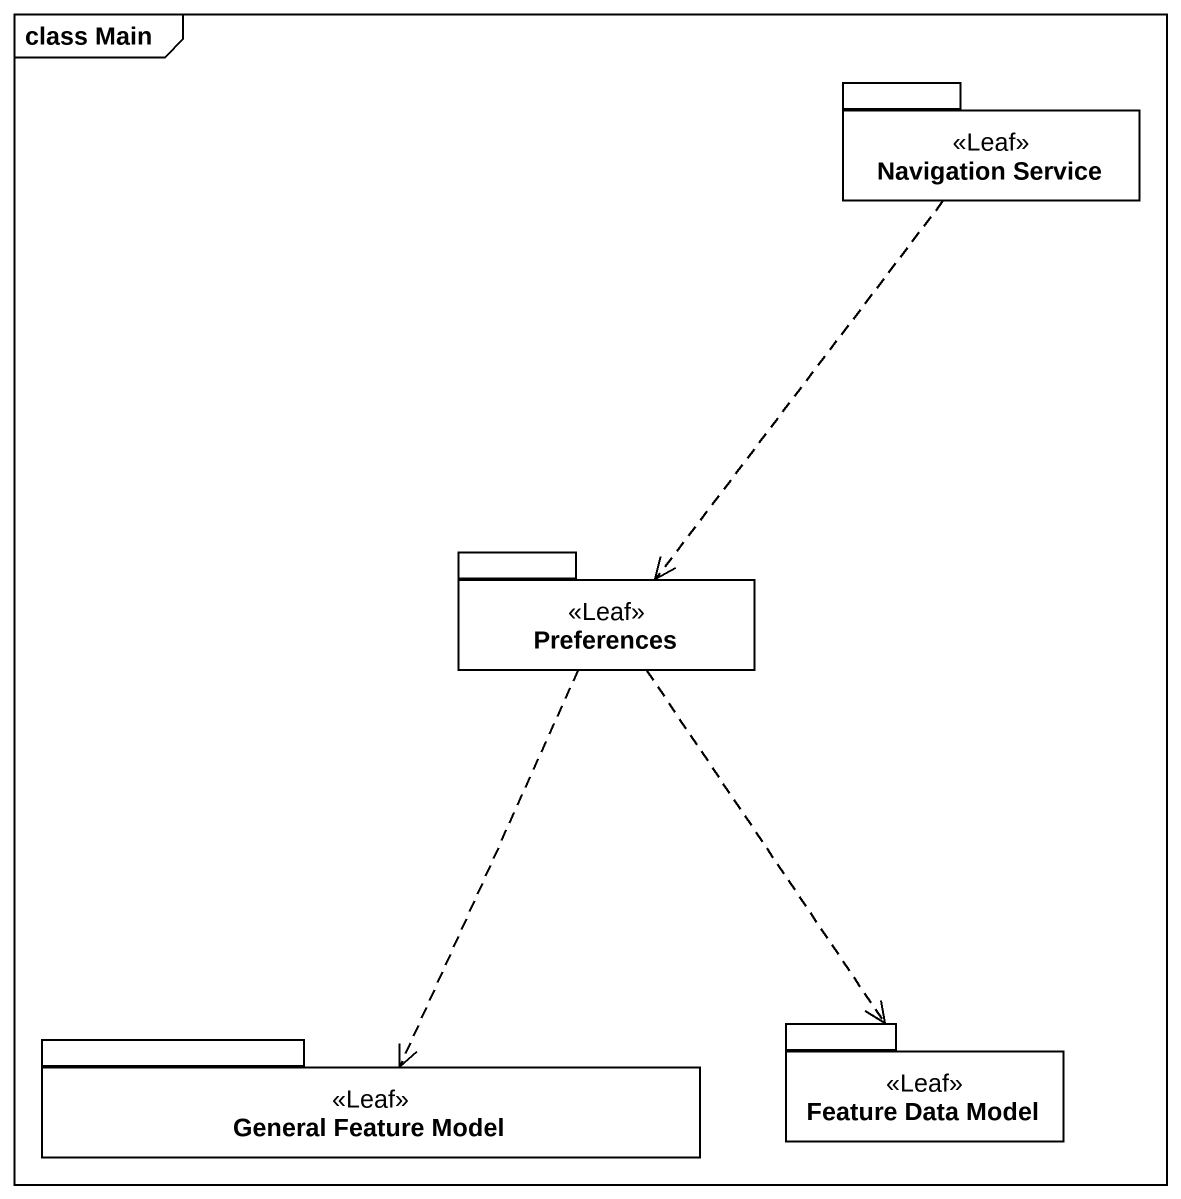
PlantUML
@startuml
mainframe class Main
package "Navigation Service" as Navigation_Service <<Leaf>> {
}
package Preferences <<Leaf>> {
}
package "General Feature Model" as General_Feature_Model <<Leaf>> {
}
package "Feature Data Model" as Feature_Data_Model <<Leaf>> {
}
Navigation_Service ..> Preferences
Preferences ..> General_Feature_Model
Preferences ..> Feature_Data_Model
@enduml
